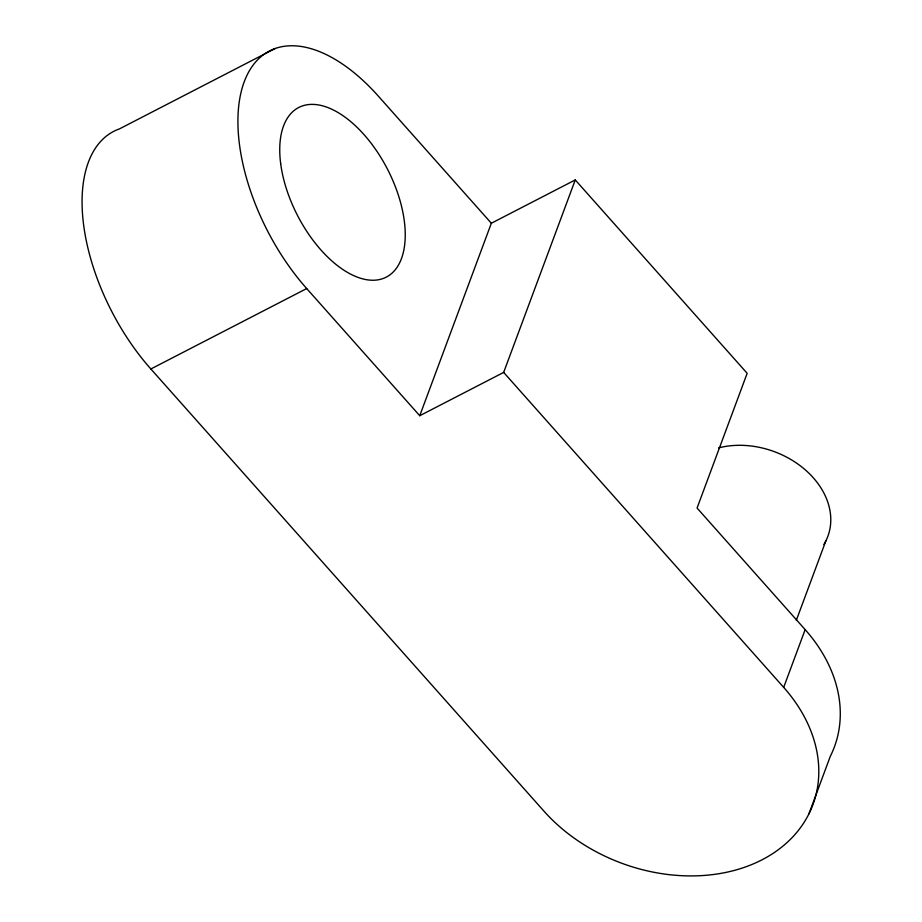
<?xml version="1.0" encoding="UTF-8"?>
<svg xmlns="http://www.w3.org/2000/svg" width="922" height="922" viewBox="0 0 922 922"><rect width="100%" height="100%" fill="white"/><g stroke="black" fill="none" stroke-linecap="round" stroke-linejoin="round"><path stroke-width="1.38" d="M491.345 223.239L378.285 96.072A159.08 84.317 62.7 0 0 244.226 81.781A159.08 84.317 62.7 0 0 306.703 288.551L419.752 415.718L491.345 223.239L575.259 179.928L747.166 373.306L697.067 508.045L805.16 629.622A159.08 121.508 20.4 0 1 830.319 756.282L808.848 814.034M419.752 415.718L503.666 372.407L575.259 179.928M796.297 620.356L825.801 541.03M275.286 48.463L119.445 128.896A159.08 84.317 62.7 0 0 150.862 368.984L543.922 811.118A159.08 121.508 20.4 0 0 762.068 859.777A159.08 121.508 20.4 0 0 783.677 687.374L805.16 629.622M150.862 368.984L306.703 288.551M503.666 372.407L783.677 687.374M718.538 447.919A79.546 60.748 20.4 0 1 807.004 471.396A79.546 60.748 20.4 0 1 823.865 544.51M280.691 163.747A95.45 50.595 62.7 0 0 382.814 278.617A95.45 50.595 62.7 0 0 363.971 134.566A95.45 50.595 62.7 0 0 280.691 163.747"/></g></svg>
